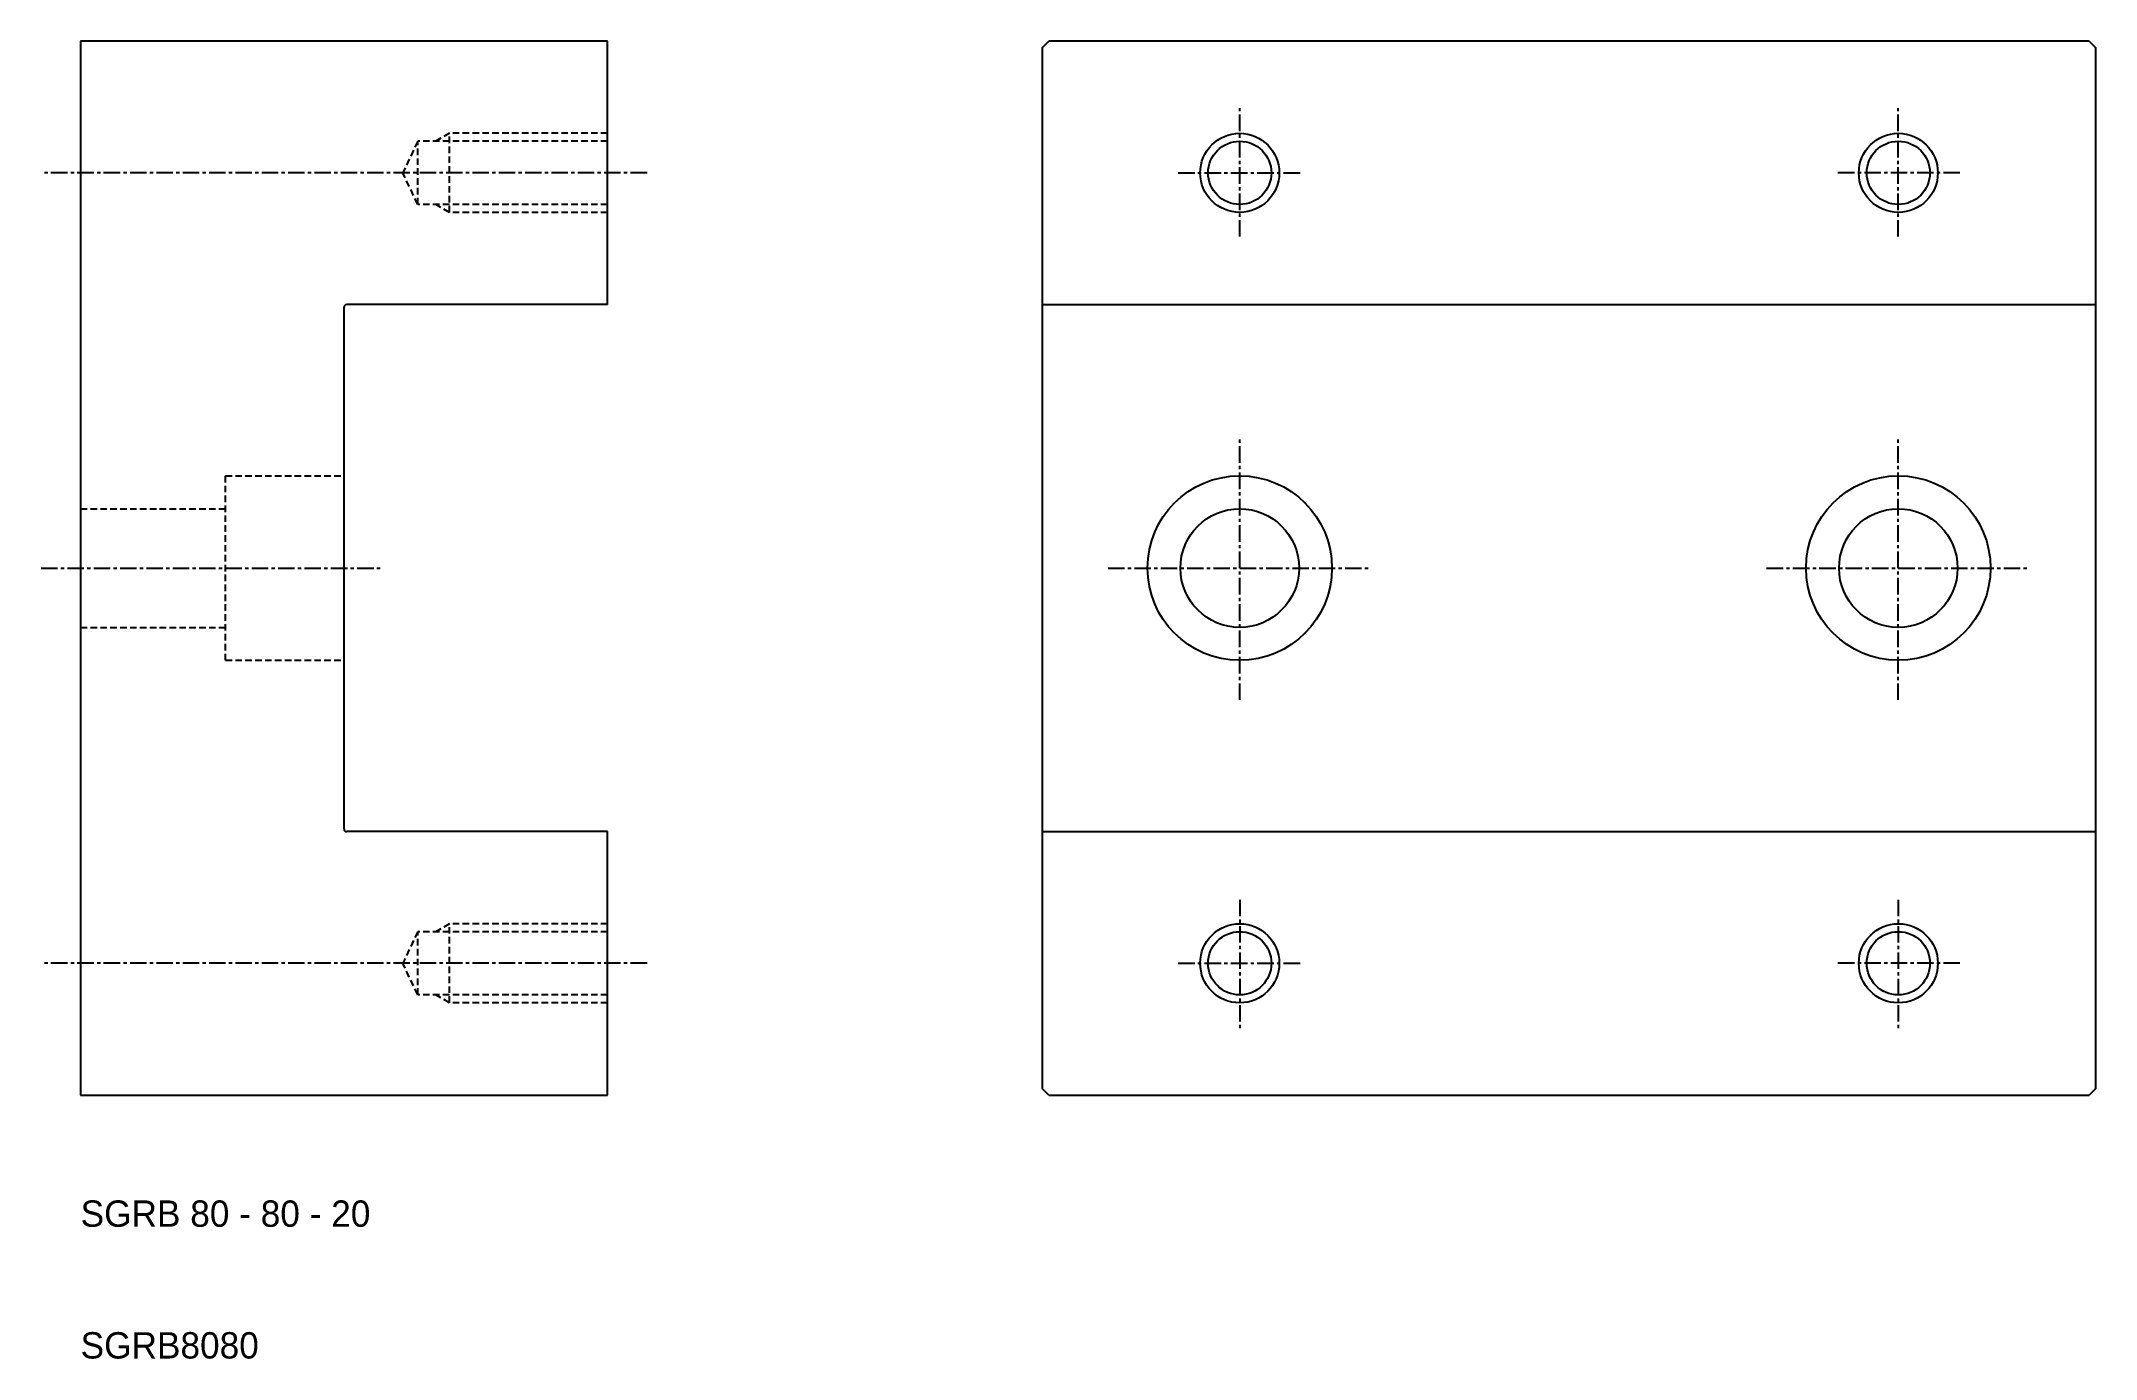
# Model space of a CAD drawing. Extents: x 7 to 163, y 10 to 110.
import ezdxf

# ---------------------------------------------------------------- set-up
doc = ezdxf.new("R2010")
doc.units = 0
doc.linetypes.add('CENTER', pattern=[2, 1.25, -0.25, 0.25, -0.25])
doc.linetypes.add('DASHED', pattern=[0.75, 0.5, -0.25])
doc.layers.get('0').update_dxf_attribs({"linetype": 'CONTINUOUS'})
doc.layers.add('CENTER', color=1, linetype='CENTER')

msp = doc.modelspace()

# ---------------------------------------------------------------- linework, layer by layer
at = {"color": 7, "linetype": 'CONTINUOUS'}
for p, q in [((10, 110), (10, 30)), ((50, 110), (10, 110)), ((50, 90), (50, 110)), ((83, 109.5), (83.5, 110)), ((83, 109.5), (83, 30.5)), ((162.5, 110), (83.5, 110)), ((162.5, 110), (163, 109.5)), ((163, 30.5), (163, 109.5)), ((30, 50.2), (30, 89.8)), ((50, 90), (30.2, 90)), ((83, 90), (163, 90)), ((50, 50), (30.2, 50)), ((50, 30), (50, 50)), ((83, 50), (163, 50)), ((10, 30), (50, 30)), ((83.5, 30), (83, 30.5)), ((83.5, 30), (162.5, 30)), ((163, 30.5), (162.5, 30))]:
    msp.add_line(p, q, dxfattribs=at)
at = {"color": 3, "linetype": 'DASHED'}
for p, q in [((38, 103), (36.96077, 102.4)), ((50, 103), (38, 103)), ((38, 97), (38, 103)), ((35.6, 102.4), (34.457143, 100)), ((50, 102.4), (35.6, 102.4)), ((35.6, 97.6), (35.6, 102.4)), ((35.6, 97.6), (34.457143, 100)), ((50, 97.6), (35.6, 97.6)), ((38, 97), (36.96077, 97.6)), ((50, 97), (38, 97)), ((21, 63), (21, 77)), ((21, 77), (30, 77)), ((10, 74.5), (21, 74.5)), ((10, 65.5), (21, 65.5)), ((21, 63), (30, 63)), ((35.6, 42.4), (34.457143, 40)), ((50, 42.4), (35.6, 42.4)), ((35.6, 37.6), (35.6, 42.4)), ((38, 43), (36.96077, 42.4)), ((50, 43), (38, 43)), ((38, 37), (38, 43)), ((35.6, 37.6), (34.457143, 40)), ((50, 37.6), (35.6, 37.6)), ((38, 37), (36.96077, 37.6)), ((50, 37), (38, 37))]:
    msp.add_line(p, q, dxfattribs=at)
at = {"color": 3}
for centre in [(98, 100), (148, 100), (98, 40), (148, 40)]:
    msp.add_circle(centre, 3, dxfattribs=at)
at = {"color": 7, "linetype": 'CONTINUOUS'}
for centre, radius in [((98, 100), 2.4), ((148, 100), 2.4), ((98, 70), 7), ((148, 70), 7), ((98, 70), 4.5), ((148, 70), 4.5), ((98, 40), 2.4), ((148, 40), 2.4)]:
    msp.add_circle(centre, radius, dxfattribs=at)
for centre, start, end in [((30.2, 89.8), 90, 180), ((30.2, 50.2), 180, 270)]:
    msp.add_arc(centre, 0.2, start, end, dxfattribs=at)
at = {"layer": 'CENTER', "color": 1, "linetype": 'CENTER'}
for p, q in [((98, 95.17023), (98, 105.004473)), ((148, 95.17023), (148, 105.004473)), ((53, 100), (7, 100)), ((93.330586, 100), (102.759559, 100)), ((152.669414, 100), (143.240441, 100)), ((98, 60), (98, 80)), ((148, 60), (148, 80)), ((7, 70), (33, 70)), ((88, 70), (108, 70)), ((138, 70), (158, 70)), ((98, 44.82977), (98, 34.995527)), ((148, 44.82977), (148, 34.995527)), ((53, 40), (7, 40)), ((93.330586, 40), (102.759559, 40)), ((152.669414, 40), (143.240441, 40))]:
    msp.add_line(p, q, dxfattribs=at)

# ---------------------------------------------------------------- texts
at = {"color": 7, "linetype": 'CONTINUOUS'}
for s, p in [('SGRB 80 - 80 - 20', (10, 20)), ('SGRB8080', (10, 10))]:
    msp.add_text(s, height=2, dxfattribs=at).set_placement(p)

doc.saveas('drawing.dxf')
